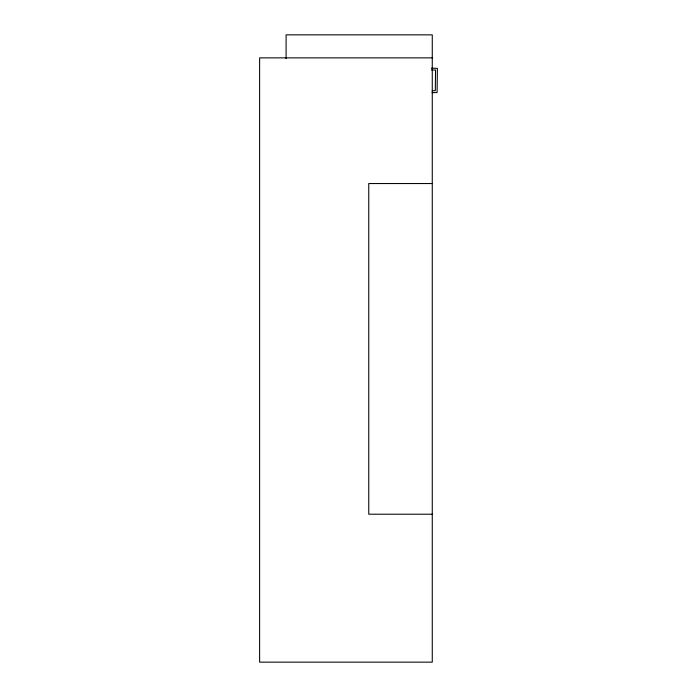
<?xml version="1.0" encoding="UTF-8"?>
<svg xmlns="http://www.w3.org/2000/svg" width="697" height="697" viewBox="0 0 697 697"><rect width="100%" height="100%" fill="white"/><g stroke="black" fill="none" stroke-linecap="round" stroke-linejoin="round"><path stroke-width="1.05" d="M432.271 57.868L259.615 57.868L259.615 662.15L432.271 662.15L432.271 34.85L286.092 34.85L286.092 58.679M432.271 183.546L368.757 183.546L368.757 514.212L432.271 514.212M431.408 68.14L437.385 68.393L437.089 92.579L432.096 92.631M431.443 69.97L435.538 70.014L435.303 90.662L432.157 90.81"/></g></svg>
